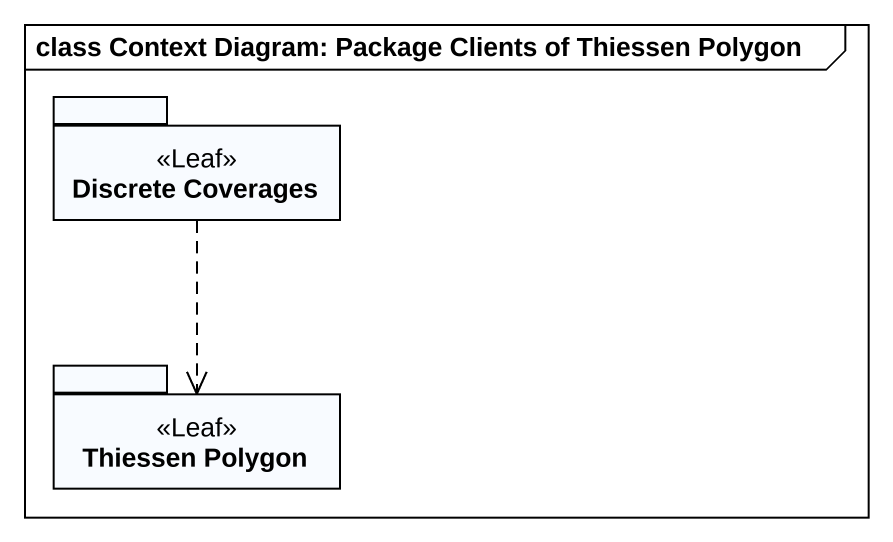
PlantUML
@startuml
mainframe class Context Diagram: Package Clients of Thiessen Polygon
package "Discrete Coverages" as Discrete_Coverages <<Leaf>> {
}
package "Thiessen Polygon" as Thiessen_Polygon <<Leaf>> {
}
Discrete_Coverages ..> Thiessen_Polygon
@enduml
